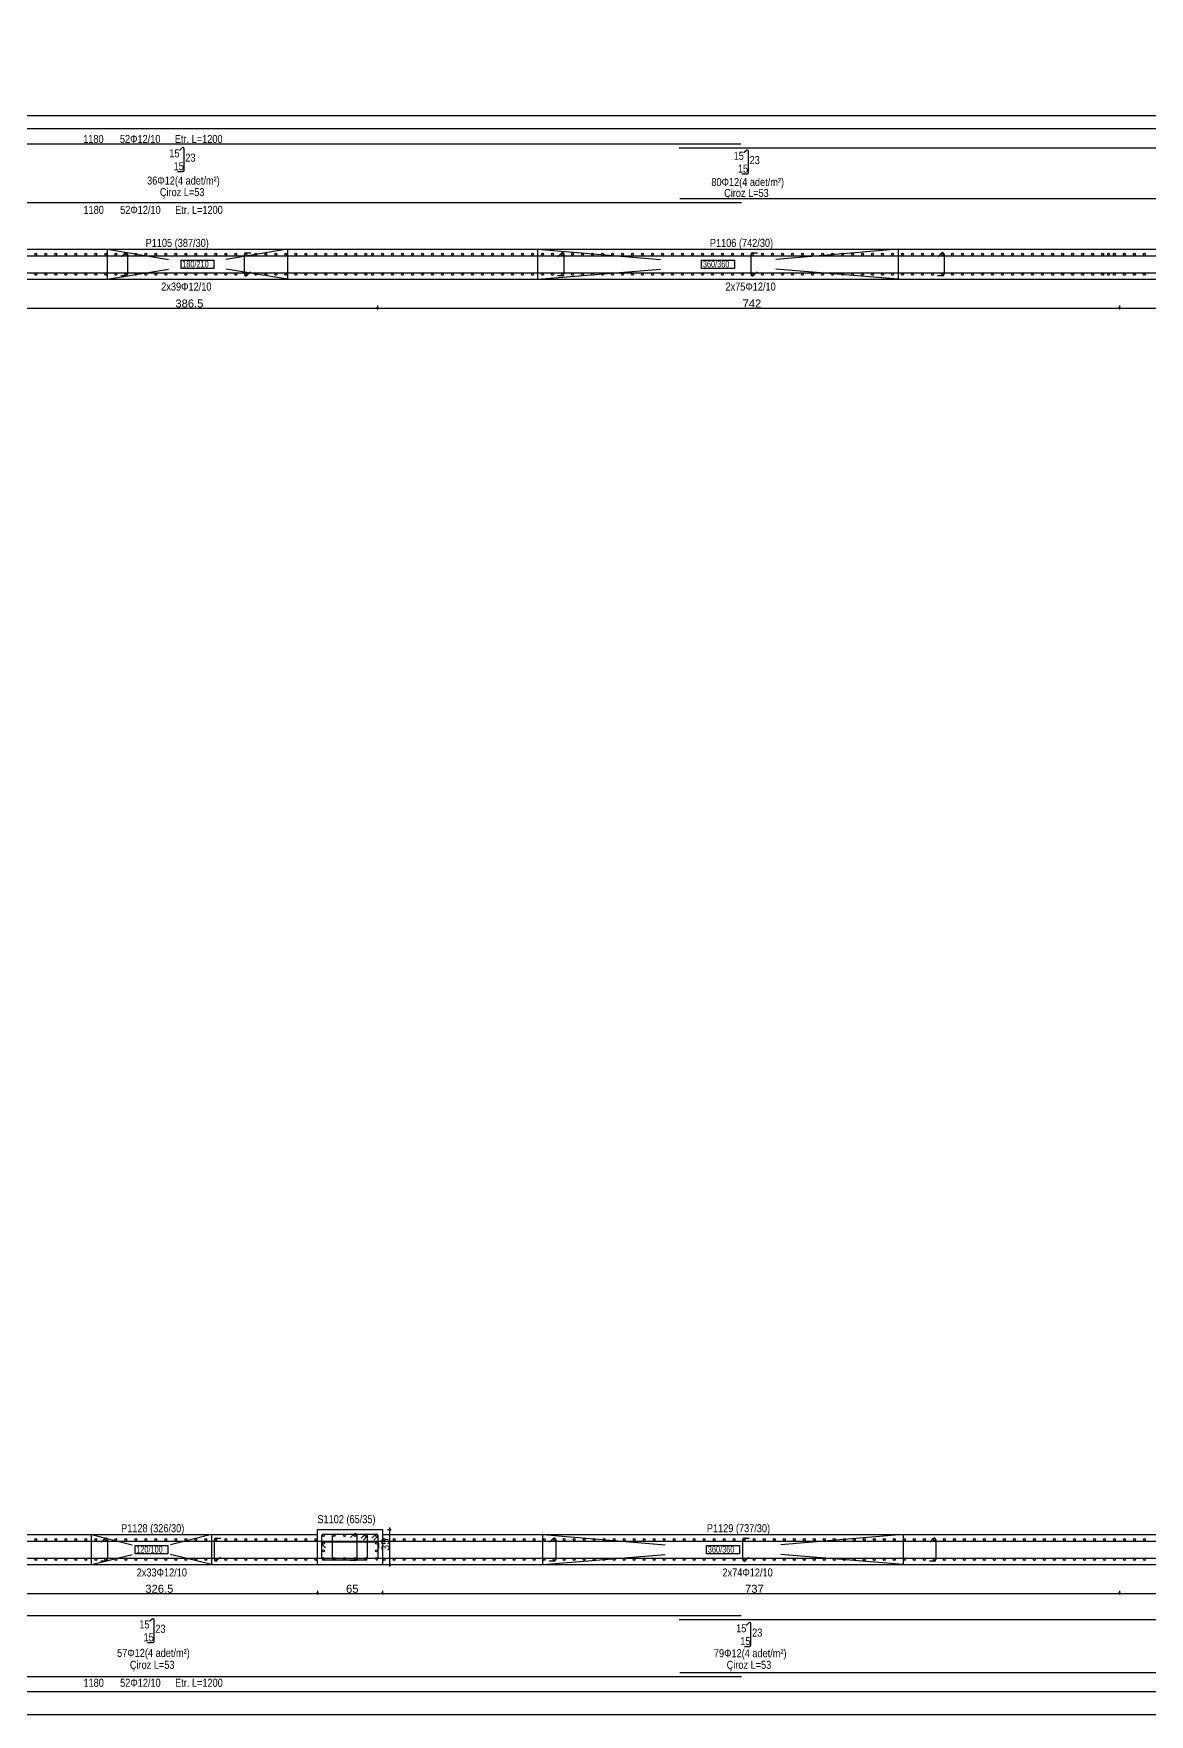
# Model space of a CAD drawing. Header units: metres. Extents: x 419734 to 420376, y 4564732 to 4565123.
# Drawn here: x 420043.27 to 420071.15, y 4564978.77 to 4565020.78 of the extents above; entities that cross this region are included whole.
import ezdxf

# ---------------------------------------------------------------- set-up
doc = ezdxf.new("R2010")
doc.units = ezdxf.units.M
for name, color, linetype in [('SW_DIM', 33, 'Continuous'), ('SW_MAGRONE', 2, 'Continuous'), ('SW_REINFORCEMENT', 7, 'Continuous'), ('SW_TABLE', 7, 'Continuous'), ('SW_Tondini', 1, 'Continuous'), ('SW_TXT_TESTI', 1, 'Continuous')]:
    doc.layers.add(name, color=color, linetype=linetype)
doc.layers.add('SW_FINESTRE_INV', color=60, linetype='Continuous', plot=False)
doc.styles.add('arial_1_18', font='arial.ttf', dxfattribs={"height": 0.2})
doc.styles.add('SWS', font='ARIALN.TTF')

msp = doc.modelspace()

# ---------------------------------------------------------------- linework, layer by layer
at = {"layer": 'SW_DIM', "ltscale": 0.5}
for points in [[(420051.85898, 4565013.9791), (420051.85898, 4565013.88535)], [(420070.40202, 4565013.9791), (420070.40202, 4565013.88535)], [(420042.14616, 4565013.9166), (420088.27712, 4565013.9166)], [(420052.10847, 4564983.3866), (420052.20222, 4564983.3866)], [(420052.17097, 4564982.4616), (420052.17097, 4564983.4366)], [(420052.10847, 4564982.5116), (420052.20222, 4564982.5116)], [(420031.23281, 4564981.7916), (420089.15212, 4564981.7916)], [(420050.35847, 4564981.8541), (420050.35847, 4564981.76035)], [(420051.98347, 4564981.8541), (420051.98347, 4564981.76035)], [(420070.40254, 4564981.8541), (420070.40254, 4564981.76035)]]:
    msp.add_lwpolyline(points, dxfattribs=at)
for centre in [(420051.85898, 4565013.9166), (420070.40202, 4565013.9166), (420052.17097, 4564983.3866), (420052.17097, 4564982.5116), (420050.35847, 4564981.7916), (420051.98347, 4564981.7916), (420070.40254, 4564981.7916)]:
    msp.add_circle(centre, 0.01875, dxfattribs=at)
at = {"layer": 'SW_FINESTRE_INV', "color": 6}
msp.add_lwpolyline([(420099.1896, 4565062.86785), (419806.43123, 4565062.86785), (419806.43123, 4564978.76785), (420099.1896, 4564978.76785)], dxfattribs=at)
at = {"layer": 'SW_MAGRONE'}
for points in [[(420039.48281, 4565015.3866), (420088.22712, 4565015.3866)], [(420045.10846, 4565014.6366), (420045.10846, 4565015.3866)], [(420045.10846, 4565015.3866), (420046.63846, 4565015.1316)], [(420049.60846, 4565015.3866), (420048.07846, 4565015.1316)], [(420049.60846, 4565015.3866), (420049.60846, 4565014.6366)], [(420055.86597, 4565014.6366), (420055.86597, 4565015.3866)], [(420055.86597, 4565015.3866), (420058.92937, 4565015.1316)], [(420064.87597, 4565015.3866), (420061.81257, 4565015.1316)], [(420064.87597, 4565015.3866), (420064.87597, 4565014.6366)], [(420045.10846, 4565014.6366), (420046.63846, 4565014.8916)], [(420046.94971, 4565015.1166), (420047.7672, 4565015.1166)], [(420046.94971, 4565014.9066), (420046.94971, 4565015.1166)], [(420047.7672, 4565014.9066), (420046.94971, 4565014.9066)], [(420047.7672, 4565015.1166), (420047.7672, 4565014.9066)], [(420049.60846, 4565014.6366), (420048.07846, 4565014.8916)], [(420055.86597, 4565014.6366), (420058.92937, 4565014.8916)], [(420059.96223, 4565015.1166), (420060.77972, 4565015.1166)], [(420059.96223, 4565014.9066), (420059.96223, 4565015.1166)], [(420060.77972, 4565014.9066), (420059.96223, 4565014.9066)], [(420060.77972, 4565015.1166), (420060.77972, 4565014.9066)], [(420064.87597, 4565014.6366), (420061.81257, 4565014.8916)], [(420042.48281, 4565014.6366), (420088.22712, 4565014.6366)], [(420050.35847, 4564982.5116), (420050.35847, 4564983.3866)], [(420050.35847, 4564983.3866), (420051.98347, 4564983.3866)], [(420051.98347, 4564983.3866), (420051.98347, 4564982.5116)], [(420032.03281, 4564983.2616), (420050.35847, 4564983.2616)], [(420044.70866, 4564982.5116), (420044.70866, 4564983.2616)], [(420044.70866, 4564983.2616), (420045.72866, 4564983.0066)], [(420045.79991, 4564982.9916), (420046.6174, 4564982.9916)], [(420045.79991, 4564982.7816), (420045.79991, 4564982.9916)], [(420046.6174, 4564982.9916), (420046.6174, 4564982.7816)], [(420047.70866, 4564983.2616), (420046.68866, 4564983.0066)], [(420047.70866, 4564983.2616), (420047.70866, 4564982.5116)], [(420051.98347, 4564983.2616), (420088.22712, 4564983.2616)], [(420055.99047, 4564982.5116), (420055.99047, 4564983.2616)], [(420055.99047, 4564983.2616), (420059.05387, 4564983.0066)], [(420060.08672, 4564982.9916), (420060.90421, 4564982.9916)], [(420060.08672, 4564982.7816), (420060.08672, 4564982.9916)], [(420060.90421, 4564982.9916), (420060.90421, 4564982.7816)], [(420065.00047, 4564983.2616), (420061.93707, 4564983.0066)], [(420065.00047, 4564983.2616), (420065.00047, 4564982.5116)], [(420031.28281, 4564982.5116), (420089.10212, 4564982.5116)], [(420044.70866, 4564982.5116), (420045.72866, 4564982.7666)], [(420046.6174, 4564982.7816), (420045.79991, 4564982.7816)], [(420047.70866, 4564982.5116), (420046.68866, 4564982.7666)], [(420055.99047, 4564982.5116), (420059.05387, 4564982.7666)], [(420060.90421, 4564982.7816), (420060.08672, 4564982.7816)], [(420065.00047, 4564982.5116), (420061.93707, 4564982.7666)]]:
    msp.add_lwpolyline(points, dxfattribs=at)
at = {"layer": 'SW_REINFORCEMENT', "color": 7, "ltscale": 0.05}
msp.add_line((420060.94597, 4564981.23448), (420031.47531, 4564981.23448), dxfattribs=at)
at = {"layer": 'SW_REINFORCEMENT', "color": 7, "ltscale": 0.05, "flags": 128}
for points in [[(420060.94531, 4565018.0141), (420031.47531, 4565018.0141)], [(420046.97636, 4565017.92011), (420046.91266, 4565017.85642)], [(420047.02757, 4565017.36382), (420047.02757, 4565017.89889)], [(420088.88462, 4565017.9141), (420059.40216, 4565017.9141)], [(420061.07929, 4565017.85886), (420061.0156, 4565017.79517)], [(420061.1305, 4565017.30257), (420061.1305, 4565017.83765)], [(420046.86507, 4565017.33382), (420046.99757, 4565017.33382)], [(420060.968, 4565017.27257), (420061.1005, 4565017.27257)], [(420031.47531, 4565016.5565), (420060.95777, 4565016.5565)], [(420059.41462, 4565016.6565), (420088.88462, 4565016.6565)], [(420031.55781, 4565015.2241), (420088.87712, 4565015.2241)], [(420045.45625, 4565015.19973), (420045.54464, 4565015.28812)], [(420045.60866, 4565015.2616), (420045.60866, 4565014.7616)], [(420048.53366, 4565014.7616), (420048.53366, 4565015.2616)], [(420048.57116, 4565015.2991), (420048.69616, 4565015.2991)], [(420056.36908, 4565015.19973), (420056.45747, 4565015.28812)], [(420056.52148, 4565015.2616), (420056.52148, 4565014.7616)], [(420061.19648, 4565014.7616), (420061.19648, 4565015.2616)], [(420061.23398, 4565015.2991), (420061.35898, 4565015.2991)], [(420065.86908, 4565015.19973), (420065.95747, 4565015.28812)], [(420066.02148, 4565015.2616), (420066.02148, 4565014.7616)], [(420031.52031, 4565014.7991), (420088.83962, 4565014.7991)], [(420048.68606, 4565014.82348), (420048.59767, 4565014.73509)], [(420061.34889, 4565014.82348), (420061.2605, 4565014.73509)], [(420045.57116, 4565014.7241), (420045.44616, 4565014.7241)], [(420056.48398, 4565014.7241), (420056.35898, 4565014.7241)], [(420065.98398, 4565014.7241), (420065.85898, 4565014.7241)], [(420050.50847, 4564983.2741), (420051.83347, 4564983.2741)], [(420051.18856, 4564983.18723), (420051.27695, 4564983.27562)], [(420031.55781, 4564983.0991), (420088.87712, 4564983.0991)], [(420044.95625, 4564983.07473), (420045.04464, 4564983.16312)], [(420045.10866, 4564983.1366), (420045.10866, 4564982.6366)], [(420047.78366, 4564982.6366), (420047.78366, 4564983.1366)], [(420047.82116, 4564983.1741), (420047.94616, 4564983.1741)], [(420050.55784, 4564982.93003), (420050.46945, 4564983.01842)], [(420050.47097, 4564982.6616), (420050.47097, 4564983.2366)], [(420050.49597, 4564983.08244), (420051.84597, 4564983.08244)], [(420050.73597, 4564982.6616), (420050.73597, 4564983.2366)], [(420051.34097, 4564983.2491), (420051.34097, 4564982.6491)], [(420051.45356, 4564983.17473), (420051.54195, 4564983.26312)], [(420051.59498, 4564983.21009), (420051.50659, 4564983.1217)], [(420051.60597, 4564983.2366), (420051.60597, 4564982.6616)], [(420051.71856, 4564983.17473), (420051.80695, 4564983.26312)], [(420051.85998, 4564983.21009), (420051.77159, 4564983.1217)], [(420051.87097, 4564983.2366), (420051.87097, 4564982.6616)], [(420051.88347, 4564983.04494), (420051.88347, 4564982.91994)], [(420056.16264, 4564983.07473), (420056.25102, 4564983.16312)], [(420056.31504, 4564983.1366), (420056.31504, 4564982.6366)], [(420060.99004, 4564982.6366), (420060.99004, 4564983.1366)], [(420061.02754, 4564983.1741), (420061.15254, 4564983.1741)], [(420065.66264, 4564983.07473), (420065.75102, 4564983.16312)], [(420065.81504, 4564983.1366), (420065.81504, 4564982.6366)], [(420031.52031, 4564982.6741), (420088.83962, 4564982.6741)], [(420045.07116, 4564982.5991), (420044.94616, 4564982.5991)], [(420047.93606, 4564982.69848), (420047.84767, 4564982.61009)], [(420051.56847, 4564982.6241), (420050.50847, 4564982.6241)], [(420051.30347, 4564982.6116), (420051.17847, 4564982.6116)], [(420056.27754, 4564982.5991), (420056.15254, 4564982.5991)], [(420061.14245, 4564982.69848), (420061.05406, 4564982.61009)], [(420065.77754, 4564982.5991), (420065.65254, 4564982.5991)], [(420046.2261, 4564981.15108), (420046.16241, 4564981.08739)], [(420046.27731, 4564980.59479), (420046.27731, 4564981.12987)], [(420088.88462, 4564981.13448), (420059.40282, 4564981.13448)], [(420061.14179, 4564981.05466), (420061.0781, 4564980.99097)], [(420061.193, 4564980.49837), (420061.193, 4564981.03344)], [(420046.11481, 4564980.56479), (420046.24731, 4564980.56479)], [(420061.0305, 4564980.46837), (420061.163, 4564980.46837)], [(420031.47531, 4564979.7141), (420060.95777, 4564979.7141)], [(420059.41462, 4564979.8141), (420088.88462, 4564979.8141)]]:
    msp.add_lwpolyline(points, dxfattribs=at)
at = {"layer": 'SW_REINFORCEMENT', "color": 7, "ltscale": 0.05}
for centre, radius, start, end in [((420046.99757, 4565017.89889), 0.03, 0, 135), ((420061.1005, 4565017.83765), 0.03, 0, 135), ((420046.99757, 4565017.36382), 0.03, 270, 0), ((420061.1005, 4565017.30257), 0.03, 270, 0), ((420045.57116, 4565015.2616), 0.0375, 0, 135), ((420048.57116, 4565015.2616), 0.0375, 90, 180), ((420056.48398, 4565015.2616), 0.0375, 0, 135), ((420061.23398, 4565015.2616), 0.0375, 90, 180), ((420065.98398, 4565015.2616), 0.0375, 0, 135), ((420045.57116, 4565014.7616), 0.0375, 270, 0), ((420048.57116, 4565014.7616), 0.0375, 180, 315), ((420056.48398, 4565014.7616), 0.0375, 270, 0), ((420061.23398, 4565014.7616), 0.0375, 180, 315), ((420065.98398, 4565014.7616), 0.0375, 270, 0), ((420050.50847, 4564983.2366), 0.0375, 90, 180), ((420050.77347, 4564983.2366), 0.0375, 90, 180), ((420051.30347, 4564983.2491), 0.0375, 0, 135), ((420051.56847, 4564983.2366), 0.0375, 315, 134.999954), ((420051.83347, 4564983.2366), 0.0375, 315, 134.999954), ((420045.07116, 4564983.1366), 0.0375, 0, 135), ((420047.82116, 4564983.1366), 0.0375, 90, 180), ((420050.49597, 4564983.04494), 0.0375, 90, 225), ((420051.84597, 4564983.04494), 0.0375, 0, 90), ((420056.27754, 4564983.1366), 0.0375, 0, 135), ((420061.02754, 4564983.1366), 0.0375, 90, 180), ((420065.77754, 4564983.1366), 0.0375, 0, 135), ((420045.07116, 4564982.6366), 0.0375, 270, 0), ((420047.82116, 4564982.6366), 0.0375, 180, 315), ((420050.50847, 4564982.6616), 0.0375, 180, 270), ((420050.77347, 4564982.6616), 0.0375, 180, 270), ((420051.30347, 4564982.6491), 0.0375, 270, 0), ((420051.56847, 4564982.6616), 0.0375, 270, 0), ((420051.83347, 4564982.6616), 0.0375, 270, 0), ((420056.27754, 4564982.6366), 0.0375, 270, 0), ((420061.02754, 4564982.6366), 0.0375, 180, 315), ((420065.77754, 4564982.6366), 0.0375, 270, 0), ((420046.24731, 4564981.12987), 0.03, 0, 135), ((420061.163, 4564981.03344), 0.03, 0, 135), ((420046.24731, 4564980.59479), 0.03, 270, 0), ((420061.163, 4564980.49837), 0.03, 270, 0)]:
    msp.add_arc(centre, radius, start, end, dxfattribs=at)
at = {"layer": 'SW_TABLE'}
for points in [[(420089.52087, 4564979.3341), (420089.52087, 4564979.3341), (420027.76985, 4564979.3341), (420027.76985, 4565018.72744), (420089.52087, 4565018.72744)], [(420089.52087, 4565018.3941), (420027.76985, 4565018.3941)]]:
    msp.add_lwpolyline(points, dxfattribs=at)
at = {"layer": 'SW_Tondini'}
for centre in [(420043.32116, 4565015.2616), (420043.57116, 4565015.2616), (420043.82116, 4565015.2616), (420044.07116, 4565015.2616), (420044.32116, 4565015.2616), (420044.57116, 4565015.2616), (420044.82116, 4565015.2616), (420045.07116, 4565015.2616), (420045.32116, 4565015.2616), (420045.57116, 4565015.2616), (420045.82116, 4565015.2616), (420046.07116, 4565015.2616), (420046.32116, 4565015.2616), (420046.57116, 4565015.2616), (420046.82116, 4565015.2616), (420047.07116, 4565015.2616), (420047.32116, 4565015.2616), (420047.57116, 4565015.2616), (420047.82116, 4565015.2616), (420048.07116, 4565015.2616), (420048.32116, 4565015.2616), (420048.57116, 4565015.2616), (420048.82116, 4565015.2616), (420049.07116, 4565015.2616), (420049.32116, 4565015.2616), (420049.57116, 4565015.2616), (420049.82116, 4565015.2616), (420050.07116, 4565015.2616), (420050.32116, 4565015.2616), (420050.57116, 4565015.2616), (420050.82116, 4565015.2616), (420051.07116, 4565015.2616), (420051.32116, 4565015.2616), (420051.57116, 4565015.2616), (420051.73398, 4565015.2616), (420051.98398, 4565015.2616), (420052.23398, 4565015.2616), (420052.48398, 4565015.2616), (420052.73398, 4565015.2616), (420052.98398, 4565015.2616), (420053.23398, 4565015.2616), (420053.48398, 4565015.2616), (420053.73398, 4565015.2616), (420053.98398, 4565015.2616), (420054.23398, 4565015.2616), (420054.48398, 4565015.2616), (420054.73398, 4565015.2616), (420054.98398, 4565015.2616), (420055.23398, 4565015.2616), (420055.48398, 4565015.2616), (420055.73398, 4565015.2616), (420055.98398, 4565015.2616), (420056.23398, 4565015.2616), (420056.48398, 4565015.2616), (420056.73398, 4565015.2616), (420056.98398, 4565015.2616), (420057.23398, 4565015.2616), (420057.48398, 4565015.2616), (420057.73398, 4565015.2616), (420057.98398, 4565015.2616), (420058.23398, 4565015.2616), (420058.48398, 4565015.2616), (420058.73398, 4565015.2616), (420058.98398, 4565015.2616), (420059.23398, 4565015.2616), (420059.48398, 4565015.2616), (420059.73398, 4565015.2616), (420059.98398, 4565015.2616), (420060.23398, 4565015.2616), (420060.48398, 4565015.2616), (420060.73398, 4565015.2616), (420060.98398, 4565015.2616), (420061.23398, 4565015.2616), (420061.48398, 4565015.2616), (420061.73398, 4565015.2616), (420061.98398, 4565015.2616), (420062.23398, 4565015.2616), (420062.48398, 4565015.2616), (420062.73398, 4565015.2616), (420062.98398, 4565015.2616), (420063.23398, 4565015.2616), (420063.48398, 4565015.2616), (420063.73398, 4565015.2616), (420063.98398, 4565015.2616), (420064.23398, 4565015.2616), (420064.48398, 4565015.2616), (420064.73398, 4565015.2616), (420064.98398, 4565015.2616), (420065.23398, 4565015.2616), (420065.48398, 4565015.2616), (420065.73398, 4565015.2616), (420065.98398, 4565015.2616), (420066.23398, 4565015.2616), (420066.48398, 4565015.2616), (420066.73398, 4565015.2616), (420066.98398, 4565015.2616), (420067.23398, 4565015.2616), (420067.48398, 4565015.2616), (420067.73398, 4565015.2616), (420067.98398, 4565015.2616), (420068.23398, 4565015.2616), (420068.48398, 4565015.2616), (420068.73398, 4565015.2616), (420068.98398, 4565015.2616), (420069.23398, 4565015.2616), (420069.48398, 4565015.2616), (420069.73398, 4565015.2616), (420069.98398, 4565015.2616), (420070.1305, 4565015.2616), (420070.27702, 4565015.2616), (420070.52702, 4565015.2616), (420070.77702, 4565015.2616), (420071.02702, 4565015.2616), (420043.32116, 4565014.7616), (420043.57116, 4565014.7616), (420043.82116, 4565014.7616), (420044.07116, 4565014.7616), (420044.32116, 4565014.7616), (420044.57116, 4565014.7616), (420044.82116, 4565014.7616), (420045.07116, 4565014.7616), (420045.32116, 4565014.7616), (420045.57116, 4565014.7616), (420045.82116, 4565014.7616), (420046.07116, 4565014.7616), (420046.32116, 4565014.7616), (420046.57116, 4565014.7616), (420046.82116, 4565014.7616), (420047.07116, 4565014.7616), (420047.32116, 4565014.7616), (420047.57116, 4565014.7616), (420047.82116, 4565014.7616), (420048.07116, 4565014.7616), (420048.32116, 4565014.7616), (420048.57116, 4565014.7616), (420048.82116, 4565014.7616), (420049.07116, 4565014.7616), (420049.32116, 4565014.7616), (420049.57116, 4565014.7616), (420049.82116, 4565014.7616), (420050.07116, 4565014.7616), (420050.32116, 4565014.7616), (420050.57116, 4565014.7616), (420050.82116, 4565014.7616), (420051.07116, 4565014.7616), (420051.32116, 4565014.7616), (420051.57116, 4565014.7616), (420051.73398, 4565014.7616), (420051.98398, 4565014.7616), (420052.23398, 4565014.7616), (420052.48398, 4565014.7616), (420052.73398, 4565014.7616), (420052.98398, 4565014.7616), (420053.23398, 4565014.7616), (420053.48398, 4565014.7616), (420053.73398, 4565014.7616), (420053.98398, 4565014.7616), (420054.23398, 4565014.7616), (420054.48398, 4565014.7616), (420054.73398, 4565014.7616), (420054.98398, 4565014.7616), (420055.23398, 4565014.7616), (420055.48398, 4565014.7616), (420055.73398, 4565014.7616), (420055.98398, 4565014.7616), (420056.23398, 4565014.7616), (420056.48398, 4565014.7616), (420056.73398, 4565014.7616), (420056.98398, 4565014.7616), (420057.23398, 4565014.7616), (420057.48398, 4565014.7616), (420057.73398, 4565014.7616), (420057.98398, 4565014.7616), (420058.23398, 4565014.7616), (420058.48398, 4565014.7616), (420058.73398, 4565014.7616), (420058.98398, 4565014.7616), (420059.23398, 4565014.7616), (420059.48398, 4565014.7616), (420059.73398, 4565014.7616), (420059.98398, 4565014.7616), (420060.23398, 4565014.7616), (420060.48398, 4565014.7616), (420060.73398, 4565014.7616), (420060.98398, 4565014.7616), (420061.23398, 4565014.7616), (420061.48398, 4565014.7616), (420061.73398, 4565014.7616), (420061.98398, 4565014.7616), (420062.23398, 4565014.7616), (420062.48398, 4565014.7616), (420062.73398, 4565014.7616), (420062.98398, 4565014.7616), (420063.23398, 4565014.7616), (420063.48398, 4565014.7616), (420063.73398, 4565014.7616), (420063.98398, 4565014.7616), (420064.23398, 4565014.7616), (420064.48398, 4565014.7616), (420064.73398, 4565014.7616), (420064.98398, 4565014.7616), (420065.23398, 4565014.7616), (420065.48398, 4565014.7616), (420065.73398, 4565014.7616), (420065.98398, 4565014.7616), (420066.23398, 4565014.7616), (420066.48398, 4565014.7616), (420066.73398, 4565014.7616), (420066.98398, 4565014.7616), (420067.23398, 4565014.7616), (420067.48398, 4565014.7616), (420067.73398, 4565014.7616), (420067.98398, 4565014.7616), (420068.23398, 4565014.7616), (420068.48398, 4565014.7616), (420068.73398, 4565014.7616), (420068.98398, 4565014.7616), (420069.23398, 4565014.7616), (420069.48398, 4565014.7616), (420069.73398, 4565014.7616), (420069.98398, 4565014.7616), (420070.1305, 4565014.7616), (420070.27702, 4565014.7616), (420070.52702, 4565014.7616), (420070.77702, 4565014.7616), (420071.02702, 4565014.7616), (420043.32116, 4564983.1366), (420043.57116, 4564983.1366), (420043.82116, 4564983.1366), (420044.07116, 4564983.1366), (420044.32116, 4564983.1366), (420044.57116, 4564983.1366), (420044.82116, 4564983.1366), (420045.07116, 4564983.1366), (420045.32116, 4564983.1366), (420045.57116, 4564983.1366), (420045.82116, 4564983.1366), (420046.07116, 4564983.1366), (420046.32116, 4564983.1366), (420046.57116, 4564983.1366), (420046.82116, 4564983.1366), (420047.07116, 4564983.1366), (420047.32116, 4564983.1366), (420047.57116, 4564983.1366), (420047.82116, 4564983.1366), (420048.07116, 4564983.1366), (420048.32116, 4564983.1366), (420048.57116, 4564983.1366), (420048.82116, 4564983.1366), (420049.07116, 4564983.1366), (420049.32116, 4564983.1366), (420049.57116, 4564983.1366), (420049.82116, 4564983.1366), (420050.07116, 4564983.1366), (420050.32116, 4564983.1366), (420050.50847, 4564983.2366), (420050.50847, 4564983.04494), (420050.50847, 4564982.85327), (420050.77347, 4564983.2366), (420051.03847, 4564983.2366), (420051.30347, 4564983.2366), (420051.56847, 4564983.2366), (420051.83347, 4564983.2366), (420051.83347, 4564983.04494), (420051.83347, 4564982.85327), (420052.02754, 4564983.1366), (420052.27754, 4564983.1366), (420052.52754, 4564983.1366), (420052.77754, 4564983.1366), (420053.02754, 4564983.1366), (420053.27754, 4564983.1366), (420053.52754, 4564983.1366), (420053.77754, 4564983.1366), (420054.02754, 4564983.1366), (420054.27754, 4564983.1366), (420054.52754, 4564983.1366), (420054.77754, 4564983.1366), (420055.02754, 4564983.1366), (420055.27754, 4564983.1366), (420055.52754, 4564983.1366), (420055.77754, 4564983.1366), (420056.02754, 4564983.1366), (420056.27754, 4564983.1366), (420056.52754, 4564983.1366), (420056.77754, 4564983.1366), (420057.02754, 4564983.1366), (420057.27754, 4564983.1366), (420057.52754, 4564983.1366), (420057.77754, 4564983.1366), (420058.02754, 4564983.1366), (420058.27754, 4564983.1366), (420058.52754, 4564983.1366), (420058.77754, 4564983.1366), (420059.02754, 4564983.1366), (420059.27754, 4564983.1366), (420059.52754, 4564983.1366), (420059.77754, 4564983.1366), (420060.02754, 4564983.1366), (420060.27754, 4564983.1366), (420060.52754, 4564983.1366), (420060.77754, 4564983.1366), (420061.02754, 4564983.1366), (420061.27754, 4564983.1366), (420061.52754, 4564983.1366), (420061.77754, 4564983.1366), (420062.02754, 4564983.1366), (420062.27754, 4564983.1366), (420062.52754, 4564983.1366), (420062.77754, 4564983.1366), (420063.02754, 4564983.1366), (420063.27754, 4564983.1366), (420063.52754, 4564983.1366), (420063.77754, 4564983.1366), (420064.02754, 4564983.1366), (420064.27754, 4564983.1366), (420064.52754, 4564983.1366), (420064.77754, 4564983.1366), (420065.02754, 4564983.1366), (420065.27754, 4564983.1366), (420065.52754, 4564983.1366), (420065.77754, 4564983.1366), (420066.02754, 4564983.1366), (420066.27754, 4564983.1366), (420066.52754, 4564983.1366), (420066.77754, 4564983.1366), (420067.02754, 4564983.1366), (420067.27754, 4564983.1366), (420067.52754, 4564983.1366), (420067.77754, 4564983.1366), (420068.02754, 4564983.1366), (420068.27754, 4564983.1366), (420068.52754, 4564983.1366), (420068.77754, 4564983.1366), (420069.02754, 4564983.1366), (420069.27754, 4564983.1366), (420069.52754, 4564983.1366), (420069.77754, 4564983.1366), (420070.02754, 4564983.1366), (420070.27754, 4564983.1366), (420070.52754, 4564983.1366), (420070.77754, 4564983.1366), (420071.02754, 4564983.1366), (420043.32116, 4564982.6366), (420043.57116, 4564982.6366), (420043.82116, 4564982.6366), (420044.07116, 4564982.6366), (420044.32116, 4564982.6366), (420044.57116, 4564982.6366), (420044.82116, 4564982.6366), (420045.07116, 4564982.6366), (420045.32116, 4564982.6366), (420045.57116, 4564982.6366), (420045.82116, 4564982.6366), (420046.07116, 4564982.6366), (420046.32116, 4564982.6366), (420046.57116, 4564982.6366), (420046.82116, 4564982.6366), (420047.07116, 4564982.6366), (420047.32116, 4564982.6366), (420047.57116, 4564982.6366), (420047.82116, 4564982.6366), (420048.07116, 4564982.6366), (420048.32116, 4564982.6366), (420048.57116, 4564982.6366), (420048.82116, 4564982.6366), (420049.07116, 4564982.6366), (420049.32116, 4564982.6366), (420049.57116, 4564982.6366), (420049.82116, 4564982.6366), (420050.07116, 4564982.6366), (420050.32116, 4564982.6366), (420050.50847, 4564982.6616), (420050.77347, 4564982.6616), (420051.03847, 4564982.6616), (420051.30347, 4564982.6616), (420051.56847, 4564982.6616), (420051.83347, 4564982.6616), (420052.02754, 4564982.6366), (420052.27754, 4564982.6366), (420052.52754, 4564982.6366), (420052.77754, 4564982.6366), (420053.02754, 4564982.6366), (420053.27754, 4564982.6366), (420053.52754, 4564982.6366), (420053.77754, 4564982.6366), (420054.02754, 4564982.6366), (420054.27754, 4564982.6366), (420054.52754, 4564982.6366), (420054.77754, 4564982.6366), (420055.02754, 4564982.6366), (420055.27754, 4564982.6366), (420055.52754, 4564982.6366), (420055.77754, 4564982.6366), (420056.02754, 4564982.6366), (420056.27754, 4564982.6366), (420056.52754, 4564982.6366), (420056.77754, 4564982.6366), (420057.02754, 4564982.6366), (420057.27754, 4564982.6366), (420057.52754, 4564982.6366), (420057.77754, 4564982.6366), (420058.02754, 4564982.6366), (420058.27754, 4564982.6366), (420058.52754, 4564982.6366), (420058.77754, 4564982.6366), (420059.02754, 4564982.6366), (420059.27754, 4564982.6366), (420059.52754, 4564982.6366), (420059.77754, 4564982.6366), (420060.02754, 4564982.6366), (420060.27754, 4564982.6366), (420060.52754, 4564982.6366), (420060.77754, 4564982.6366), (420061.02754, 4564982.6366), (420061.27754, 4564982.6366), (420061.52754, 4564982.6366), (420061.77754, 4564982.6366), (420062.02754, 4564982.6366), (420062.27754, 4564982.6366), (420062.52754, 4564982.6366), (420062.77754, 4564982.6366), (420063.02754, 4564982.6366), (420063.27754, 4564982.6366), (420063.52754, 4564982.6366), (420063.77754, 4564982.6366), (420064.02754, 4564982.6366), (420064.27754, 4564982.6366), (420064.52754, 4564982.6366), (420064.77754, 4564982.6366), (420065.02754, 4564982.6366), (420065.27754, 4564982.6366), (420065.52754, 4564982.6366), (420065.77754, 4564982.6366), (420066.02754, 4564982.6366), (420066.27754, 4564982.6366), (420066.52754, 4564982.6366), (420066.77754, 4564982.6366), (420067.02754, 4564982.6366), (420067.27754, 4564982.6366), (420067.52754, 4564982.6366), (420067.77754, 4564982.6366), (420068.02754, 4564982.6366), (420068.27754, 4564982.6366), (420068.52754, 4564982.6366), (420068.77754, 4564982.6366), (420069.02754, 4564982.6366), (420069.27754, 4564982.6366), (420069.52754, 4564982.6366), (420069.77754, 4564982.6366), (420070.02754, 4564982.6366), (420070.27754, 4564982.6366), (420070.52754, 4564982.6366), (420070.77754, 4564982.6366), (420071.02754, 4564982.6366)]:
    msp.add_circle(centre, 0.025, dxfattribs=at)

# ---------------------------------------------------------------- texts
at = {"layer": 'SW_DIM', "ltscale": 0.5, "style": 'arial_1_18'}
for s, p in [('386.5', (420046.80906, 4565013.93223)), ('742', (420060.98483, 4565013.93223)), ('326.5', (420046.0588, 4564981.80723)), ('65', (420051.07385, 4564981.80723)), ('737', (420061.04733, 4564981.80723))]:
    msp.add_text(s, height=0.2, dxfattribs=at).set_placement(p)
msp.add_text('35', height=0.2, rotation=90, dxfattribs=at).set_placement((420052.15534, 4564982.85199))
at = {"layer": 'SW_TXT_TESTI', "style": 'SWS'}
for s, height, p in [('1180', 0.2, (420044.50529, 4565018.0441)), ('52Φ12/10', 0.2, (420045.42144, 4565018.0441)), ('Etr. L=1200', 0.2, (420046.79601, 4565018.0441)), ('15', 0.2, (420046.65838, 4565017.6852)), ('23', 0.2, (420047.05757, 4565017.57757)), ('15', 0.2, (420060.76131, 4565017.62396)), ('23', 0.2, (420061.1605, 4565017.51632)), ('15', 0.2, (420046.7645, 4565017.36382)), ('15', 0.2, (420060.86743, 4565017.30257)), ('36Φ12(4 adet/m²)', 0.2, (420046.10234, 4565017.0041)), ('Çiroz L=53', 0.2, (420046.42176, 4565016.71522)), ('80Φ12(4 adet/m²)', 0.2, (420060.20527, 4565016.96781)), ('Çiroz L=53', 0.2, (420060.5247, 4565016.6948)), ('1180', 0.2, (420044.51152, 4565016.27197)), ('52Φ12/10', 0.2, (420045.42767, 4565016.27197)), ('Etr. L=1200', 0.2, (420046.80224, 4565016.27197)), ('P1105 (387/30)', 0.2, (420046.06454, 4565015.4466)), ('P1106 (742/30)', 0.2, (420060.16748, 4565015.4466)), ('180/210', 0.16, (420046.97971, 4565014.9366)), ('360/360', 0.16, (420059.99223, 4565014.9366)), ('2x39Φ12/10', 0.2, (420046.4546, 4565014.35453)), ('2x75Φ12/10', 0.2, (420060.55753, 4565014.35453)), ('S1102 (65/35)', 0.2, (420050.35847, 4564983.5466)), ('P1128 (326/30)', 0.2, (420045.45178, 4564983.3216)), ('P1129 (737/30)', 0.2, (420060.09248, 4564983.3216)), ('120/100', 0.16, (420045.82991, 4564982.8116)), ('360/360', 0.16, (420060.11672, 4564982.8116)), ('2x33Φ12/10', 0.2, (420045.84184, 4564982.21546)), ('2x74Φ12/10', 0.2, (420060.48253, 4564982.21546)), ('15', 0.2, (420045.90812, 4564980.91617)), ('15', 0.2, (420046.01424, 4564980.59479)), ('23', 0.2, (420046.30731, 4564980.80854)), ('15', 0.2, (420060.82381, 4564980.81975)), ('23', 0.2, (420061.223, 4564980.71212)), ('57Φ12(4 adet/m²)', 0.2, (420045.35208, 4564980.20453)), ('79Φ12(4 adet/m²)', 0.2, (420060.26777, 4564980.19614)), ('15', 0.2, (420060.92993, 4564980.49837)), ('Çiroz L=53', 0.2, (420045.67151, 4564979.90714)), ('Çiroz L=53', 0.2, (420060.5872, 4564979.90714)), ('1180', 0.2, (420044.51152, 4564979.45812)), ('52Φ12/10', 0.2, (420045.42767, 4564979.45812)), ('Etr. L=1200', 0.2, (420046.80224, 4564979.45812))]:
    msp.add_text(s, height=height, dxfattribs=at).set_placement(p)

doc.saveas('drawing.dxf')
